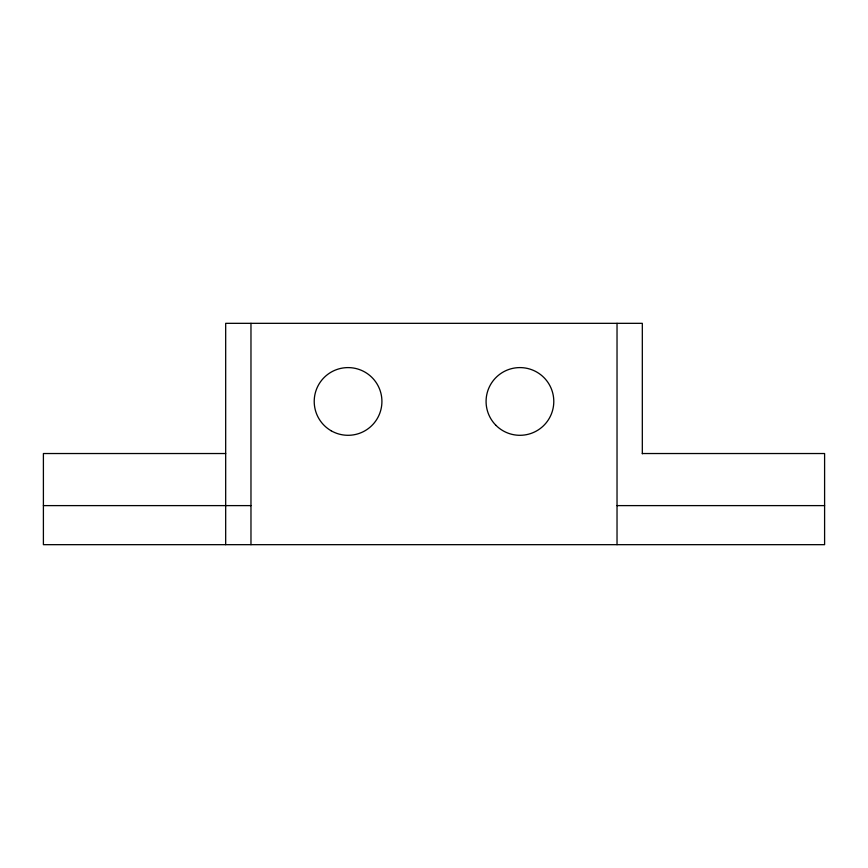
<?xml version="1.0" encoding="UTF-8"?>
<svg xmlns="http://www.w3.org/2000/svg" width="868" height="868" viewBox="0 0 868 868"><rect width="100%" height="100%" fill="white"/><g stroke="black" fill="none" stroke-linecap="round" stroke-linejoin="round"><path stroke-width="1.3" d="M225.68 453.53L43.4 453.53L43.4 544.67L824.6 544.67L824.6 453.53L642.32 453.53M43.4 505.61L250.971 505.61M617.029 505.61L824.6 505.61M642.32 453.801L642.32 323.33L225.68 323.33L225.68 544.67M617.029 323.33L617.029 544.67M250.971 323.33L250.971 544.67M495.997 425.385A33.852 33.852 0 0 0 552.634 410.217A33.852 33.852 0 0 0 511.165 368.748A33.852 33.852 0 0 0 495.997 425.385M331.142 430.767A33.852 33.852 0 0 0 381.92 401.45A33.852 33.852 0 0 0 331.142 372.133A33.852 33.852 0 0 0 331.142 430.767"/></g></svg>
